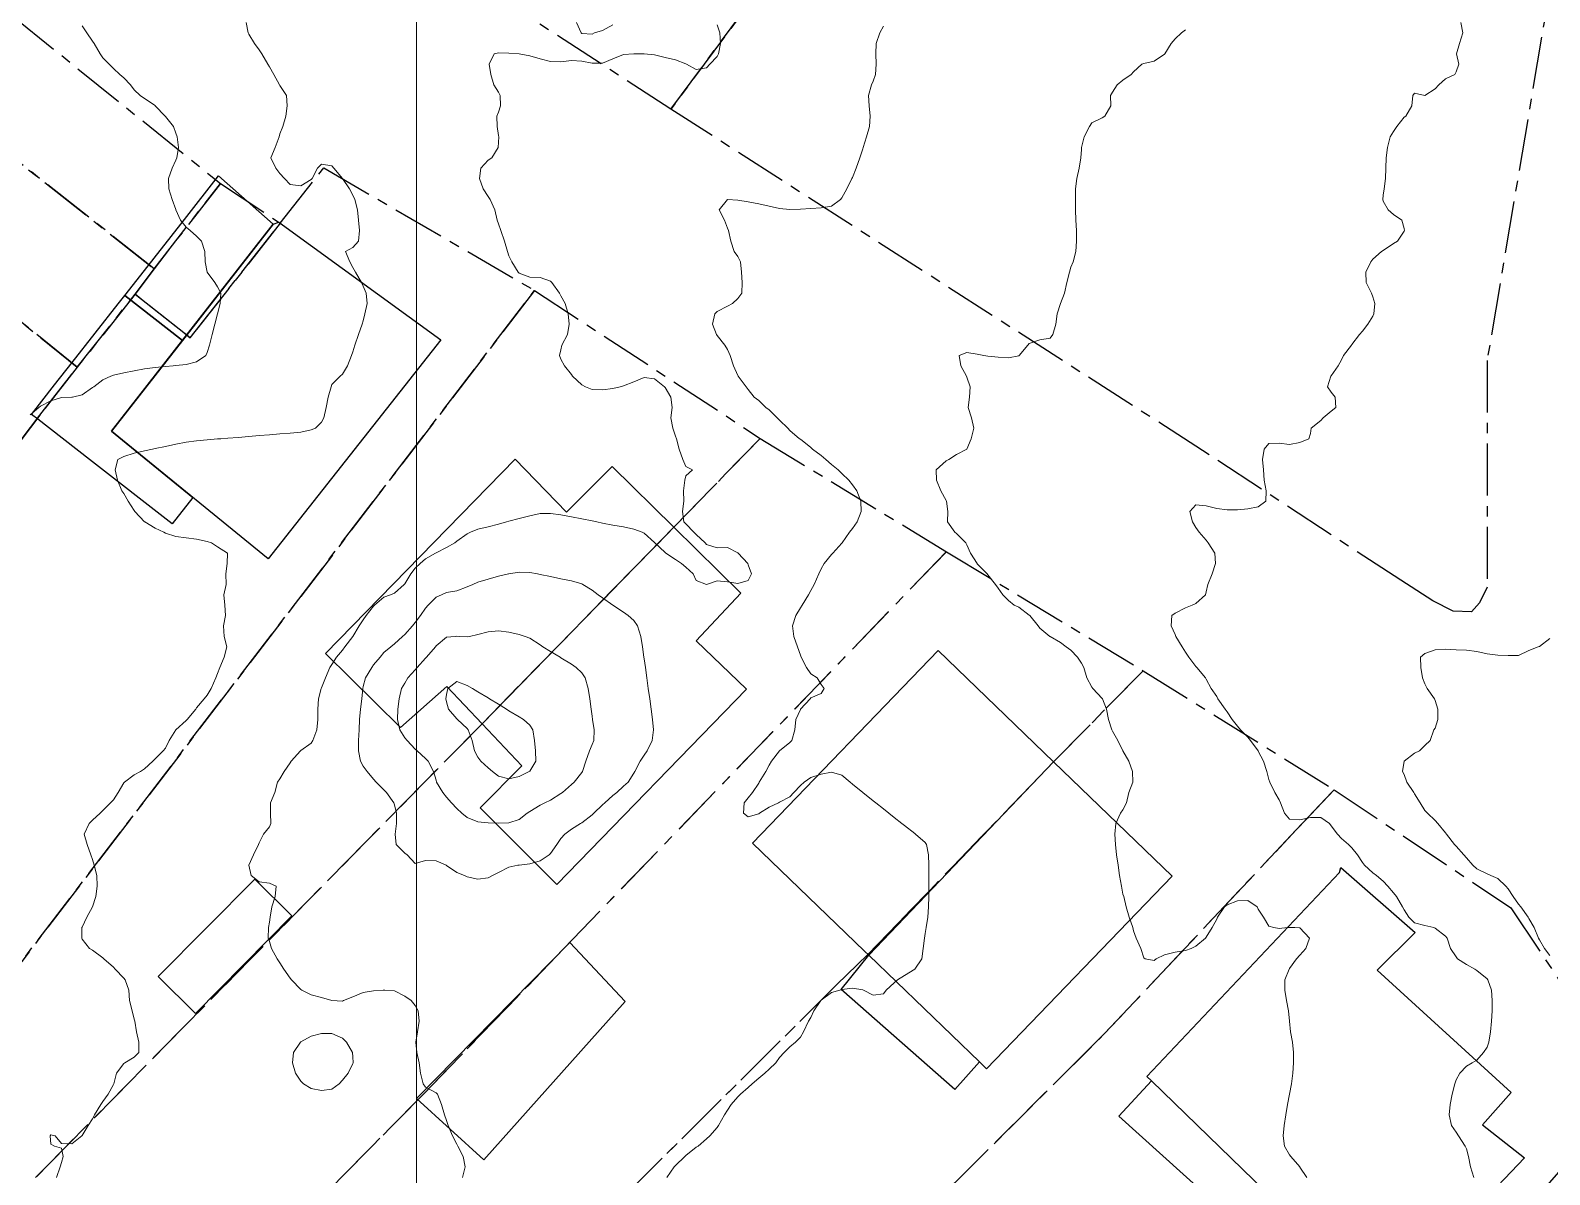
# Model space of a CAD drawing. Header units: centimetres. Extents: x 0 to 642158, y -847 to 649707.
# Drawn here: x 616348.3 to 616421.2, y 621117.4 to 621172.4 of the extents above; entities that cross this region are included whole.
import ezdxf

# ---------------------------------------------------------------- set-up
doc = ezdxf.new("R2010")
doc.units = ezdxf.units.CM
doc.header["$MEASUREMENT"] = 0
doc.linetypes.add('CENTERX2', pattern=[4, 2.5, -0.5, 0.5, -0.5])
doc.layers.add('MEV_grille', color=254, linetype='Continuous', lineweight=9)
doc.layers.add('WAL_topographie 0.5', color=253, linetype='Continuous', lineweight=20)
doc.layers.add('SPW_batiments', color=7, linetype='Continuous')
doc.layers.add('SPW_parcellaire cadastral', color=7, linetype='CENTERX2', lineweight=25, true_color=0xff0542)

# ---------------------------------------------------------------- blocks, each defined once
blk = doc.blocks.new('*U112')
at = {"layer": 'MEV_grille', "transparency": 33554687}
blk.add_lwpolyline([(0, 1825.476), (0, -1825.476)], dxfattribs=at)
blk = doc.blocks.new('*U113')
at = {"layer": 'MEV_grille', "color": 0, "linetype": 'ByBlock', "lineweight": -2, "transparency": 16777216}
blk.add_blockref('*U112', (1000, 0), dxfattribs=at)

msp = doc.modelspace()

# ---------------------------------------------------------------- linework, layer by layer
at = {"layer": 'SPW_batiments'}
for points in [[(616352.795, 621159.631), (616353.562, 621160.611), (616355.659, 621163.288), (616357.296, 621165.378), (616359.933, 621163.063), (616355.566, 621157.472), (616352.795, 621159.631)], [(616367.975, 621157.494), (616359.693, 621146.97), (616352.694, 621152.673), (616352.159, 621153.108), (616359.933, 621163.063), (616360.195, 621163.148), (616367.975, 621157.494)], [(616349.429, 621155.333), (616350.274, 621156.412), (616352.48, 621159.229), (616352.795, 621159.631), (616355.566, 621157.472), (616352.159, 621153.109), (616352.694, 621152.673), (616356.07, 621149.922), (616355.078, 621148.651), (616351.1, 621151.753), (616348.615, 621153.691), (616348.322, 621153.92), (616349.429, 621155.333)], [(616374.013, 621149.217), (616376.213, 621151.417), (616379.172, 621148.498), (616369.958, 621139.046), (616368.264, 621140.834), (616366.047, 621138.866), (616362.447, 621142.433), (616371.546, 621151.767), (616374.013, 621149.217)], [(616382.396, 621145.318), (616380.247, 621143.035), (616382.664, 621140.718), (616373.548, 621131.317), (616369.865, 621135.017), (616371.865, 621137.034), (616369.958, 621139.046), (616379.172, 621148.498), (616382.396, 621145.318)], [(616397.416, 621137.216), (616388.542, 621127.925), (616388.339, 621128.121), (616382.948, 621133.318), (616391.864, 621142.569), (616397.416, 621137.216)], [(616403.115, 621131.721), (616394.199, 621122.47), (616393.851, 621122.805), (616388.542, 621127.925), (616397.416, 621137.216), (616403.115, 621131.721)], [(616354.405, 621126.905), (616359.041, 621131.585), (616360.83, 621129.813), (616356.194, 621125.132), (616354.405, 621126.905)], [(616414.786, 621129.02), (616412.957, 621127.215), (616419.396, 621121.322), (616418.017, 621119.774), (616420.038, 621118.189), (616413.261, 621111.074), (616410.322, 621113.925), (616402.117, 621121.882), (616401.895, 621122.097), (616411.146, 621131.905), (616411.209, 621132.14), (616414.786, 621129.02)], [(616370.044, 621118.1), (616366.816, 621121.039), (616374.177, 621128.545), (616376.841, 621125.695), (616370.044, 621118.1)], [(616393.851, 621122.805), (616392.666, 621121.47), (616387.216, 621126.286), (616388.542, 621127.925), (616393.851, 621122.805)], [(616410.322, 621113.925), (616409, 621112.572), (616400.549, 621120.188), (616402.117, 621121.882), (616410.322, 621113.925)]]:
    msp.add_lwpolyline(points, dxfattribs=at)
at = {"layer": 'SPW_parcellaire cadastral'}
for points in [[(616360.543, 621180.565), (616365.285, 621187.949), (616368.108, 621192.315), (616371.559, 621197.427), (616374.323, 621195.634), (616391.137, 621184.926), (616379.034, 621168.588), (616360.543, 621180.565)], [(616316.806, 621190.468), (616319.958, 621194.413), (616334.973, 621183.08), (616357.394, 621165.014), (616354.203, 621160.921), (616326.986, 621182.409), (616316.806, 621190.468)], [(616421.521, 621175.986), (616418.24, 621156.513), (616418.24, 621145.612), (616417.881, 621144.86), (616417.484, 621144.424), (616416.61, 621144.464), (616415.633, 621144.959), (616414.094, 621145.944), (616404.569, 621152.188), (616379.034, 621168.588), (616391.137, 621184.926), (616397.898, 621194.144)], [(616353.294, 621159.688), (616350.518, 621156.195), (616323.803, 621177.613), (616313.39, 621186.193), (616316.806, 621190.468), (616326.986, 621182.409), (616354.203, 621160.921), (616353.294, 621159.688)], [(616350.518, 621156.195), (616348.713, 621153.88), (616347.819, 621152.695), (616347.271, 621153.137), (616343.196, 621156.48), (616335.864, 621162.213), (616334.298, 621163.438), (616325.181, 621170.451), (616320.908, 621173.936), (616310.318, 621182.439), (616313.39, 621186.193), (616323.803, 621177.613), (616350.518, 621156.195)], [(616347.819, 621152.695), (616348.713, 621153.88), (616350.518, 621156.195), (616353.294, 621159.688), (616355.94, 621157.605), (616360.269, 621163.106), (616362.356, 621165.762), (616372.483, 621159.871), (616336.501, 621112.779), (616331.518, 621116.661), (616323.831, 621122.697), (616324.47, 621123.506), (616327.456, 621127.286), (616330.235, 621130.802), (616337.291, 621139.733), (616342.214, 621145.963), (616345.074, 621149.525), (616347.819, 621152.695)], [(616353.294, 621159.688), (616354.203, 621160.921), (616357.394, 621165.014), (616360.269, 621163.106), (616355.94, 621157.605), (616353.294, 621159.688)], [(616372.483, 621159.871), (616383.323, 621152.767), (616379.22, 621148.547), (616369.958, 621139.045), (616340.801, 621109.396), (616336.501, 621112.779), (616372.483, 621159.871)], [(616340.801, 621109.396), (616369.958, 621139.045), (616379.22, 621148.547), (616383.323, 621152.767), (616392.267, 621147.318), (616373.872, 621128.229), (616367.161, 621121.265), (616349.064, 621102.902), (616340.801, 621109.396)], [(616401.714, 621141.6), (616397.416, 621137.215), (616389.463, 621128.963), (616388.5, 621127.964), (616386.994, 621126.508), (616357.004, 621096.65), (616349.064, 621102.902), (616367.161, 621121.265), (616373.872, 621128.229), (616392.267, 621147.318), (616401.714, 621141.6)], [(616410.889, 621135.879), (616409.072, 621133.947), (616399.869, 621124.16), (616388.963, 621113.298), (616382.81, 621106.532), (616376.611, 621100.22), (616374.851, 621101.617), (616365.286, 621090.149), (616357.004, 621096.65), (616386.994, 621126.508), (616388.5, 621127.964), (616389.463, 621128.963), (616397.416, 621137.215), (616401.714, 621141.6), (616410.889, 621135.879)], [(616410.889, 621135.879), (616419.384, 621130.202), (616425.196, 621121.507), (616403.704, 621097.045), (616397.675, 621090.487), (616390.677, 621082.875), (616376.611, 621100.22), (616382.81, 621106.532), (616388.963, 621113.298), (616399.869, 621124.16), (616409.072, 621133.947), (616410.889, 621135.879)]]:
    msp.add_lwpolyline(points, dxfattribs=at)
at = {"layer": 'WAL_topographie 0.5'}
for points in [[(616350.75, 621172.597), (616350.976, 621172.25), (616351.25, 621171.856), (616351.331, 621171.75), (616351.61, 621171.25), (616351.75, 621171.056), (616352.042, 621170.75), (616352.25, 621170.548), (616352.567, 621170.25), (616352.75, 621170.099), (616353.066, 621169.75), (616353.25, 621169.522), (616353.535, 621169.25), (616353.75, 621169.1), (616354.25, 621168.765), (616354.265, 621168.75), (616354.733, 621168.25), (616354.75, 621168.231), (616355.143, 621167.75), (616355.25, 621167.441), (616355.313, 621167.25), (616355.376, 621166.75), (616355.303, 621166.25), (616355.25, 621166.139), (616355.071, 621165.75), (616354.894, 621165.25), (616354.913, 621164.75), (616355.069, 621164.25), (616355.25, 621163.765), (616355.255, 621163.75), (616355.476, 621163.25), (616355.75, 621162.914), (616355.943, 621162.75), (616356.25, 621162.481), (616356.484, 621162.25), (616356.639, 621161.75), (616356.667, 621161.25), (616356.75, 621160.75), (616356.75, 621160.75), (616357.125, 621160.25), (616357.25, 621160.047), (616357.411, 621159.75), (616357.375, 621159.25), (616357.25, 621158.75), (616357.25, 621158.75), (616357.125, 621158.25), (616357, 621157.75), (616356.875, 621157.25), (616356.75, 621156.886), (616356.689, 621156.75), (616356.25, 621156.447), (616355.75, 621156.316), (616355.25, 621156.26), (616355.125, 621156.25), (616354.75, 621156.222), (616354.25, 621156.175), (616353.75, 621156.106), (616353.25, 621156.012), (616352.75, 621155.908), (616352.25, 621155.802), (616352.133, 621155.75), (616351.75, 621155.58), (616351.312, 621155.25), (616351.25, 621155.209), (616350.75, 621154.865), (616350.286, 621154.75), (616350.25, 621154.742), (616349.75, 621154.737), (616349.25, 621154.567), (616348.75, 621154.305), (616348.676, 621154.25), (616348.25, 621153.896)], [(616358.629, 621172.75), (616358.718, 621172.25), (616358.75, 621172.195), (616359.036, 621171.75), (616359.25, 621171.437), (616359.384, 621171.25), (616359.664, 621170.75), (616359.75, 621170.622), (616359.963, 621170.25), (616360.238, 621169.75), (616360.25, 621169.727), (616360.573, 621169.25), (616360.606, 621168.75), (616360.53, 621168.25), (616360.398, 621167.75), (616360.25, 621167.4), (616360.213, 621167.25), (616360.016, 621166.75), (616359.811, 621166.25), (616360.055, 621165.75), (616360.25, 621165.5), (616360.472, 621165.25), (616360.75, 621164.964), (616361.25, 621164.901), (616361.75, 621165.208), (616361.793, 621165.25), (616362.056, 621165.75), (616362.25, 621165.944), (616362.75, 621165.861), (616362.843, 621165.75), (616363.25, 621165.25), (616363.25, 621165.25), (616363.593, 621164.75), (616363.75, 621164.454), (616363.856, 621164.25), (616363.98, 621163.75), (616364.023, 621163.25), (616364.074, 621162.75), (616364.025, 621162.25), (616363.75, 621161.945), (616363.4, 621161.75), (616363.612, 621161.25), (616363.75, 621160.979), (616363.881, 621160.75), (616364.17, 621160.25), (616364.25, 621160.077), (616364.389, 621159.75), (616364.439, 621159.25), (616364.336, 621158.75), (616364.25, 621158.417), (616364.207, 621158.25), (616364.028, 621157.75), (616363.85, 621157.25), (616363.75, 621156.917), (616363.696, 621156.75), (616363.5, 621156.25), (616363.25, 621155.85), (616363.15, 621155.75), (616362.75, 621155.35), (616362.712, 621155.25), (616362.566, 621154.75), (616362.476, 621154.25), (616362.363, 621153.75), (616362.25, 621153.55), (616361.958, 621153.25), (616361.75, 621153.169), (616361.25, 621153.069), (616360.75, 621153.016), (616360.25, 621152.977), (616359.75, 621152.941), (616359.25, 621152.897), (616358.75, 621152.852), (616358.25, 621152.815), (616357.75, 621152.778), (616357.417, 621152.75), (616357.25, 621152.736), (616356.75, 621152.695), (616356.25, 621152.653), (616355.75, 621152.582), (616355.25, 621152.485), (616354.75, 621152.382), (616354.25, 621152.275), (616354.131, 621152.25), (616353.75, 621152.171), (616353.25, 621152.059), (616352.75, 621151.899), (616352.466, 621151.75), (616352.34, 621151.25), (616352.449, 621150.75), (616352.664, 621150.25), (616352.75, 621150.114), (616352.962, 621149.75), (616353.25, 621149.306), (616353.286, 621149.25), (616353.75, 621148.754), (616353.754, 621148.75), (616354.25, 621148.446), (616354.67, 621148.25), (616354.75, 621148.206), (616355.25, 621148.051), (616355.75, 621147.987), (616356.25, 621147.917), (616356.75, 621147.808), (616356.968, 621147.75), (616357.25, 621147.546), (616357.728, 621147.25), (616357.718, 621146.75), (616357.65, 621146.25), (616357.663, 621145.75), (616357.556, 621145.25), (616357.601, 621144.75), (616357.639, 621144.25), (616357.538, 621143.75), (616357.578, 621143.25), (616357.703, 621142.75), (616357.575, 621142.25), (616357.369, 621141.75), (616357.25, 621141.472), (616357.172, 621141.25), (616356.955, 621140.75), (616356.75, 621140.421), (616356.611, 621140.25), (616356.25, 621139.811), (616356.207, 621139.75), (616355.801, 621139.25), (616355.75, 621139.202), (616355.25, 621138.755), (616355.245, 621138.75), (616354.937, 621138.25), (616354.75, 621137.873), (616354.64, 621137.75), (616354.25, 621137.365), (616354.147, 621137.25), (616353.75, 621136.887), (616353.55, 621136.75), (616353.25, 621136.589), (616352.779, 621136.25), (616352.75, 621136.204), (616352.478, 621135.75), (616352.25, 621135.397), (616352.117, 621135.25), (616351.75, 621134.877), (616351.619, 621134.75), (616351.25, 621134.409), (616351.081, 621134.25), (616350.845, 621133.75), (616350.994, 621133.25), (616351.17, 621132.75), (616351.25, 621132.531), (616351.326, 621132.25), (616351.46, 621131.75), (616351.471, 621131.25), (616351.41, 621130.75), (616351.25, 621130.25), (616351.25, 621130.25), (616350.978, 621129.75), (616350.75, 621129.28), (616350.738, 621129.25), (616350.728, 621128.75), (616350.75, 621128.7), (616351.096, 621128.25), (616351.25, 621128.162), (616351.75, 621127.799), (616351.794, 621127.75), (616352.25, 621127.354), (616352.337, 621127.25), (616352.75, 621126.824), (616352.816, 621126.75), (616352.995, 621126.25), (616353.025, 621125.75), (616353.148, 621125.25), (616353.25, 621124.847), (616353.277, 621124.75), (616353.366, 621124.25), (616353.465, 621123.75), (616353.469, 621123.25), (616353.25, 621123.027), (616352.802, 621122.75), (616352.75, 621122.717), (616352.392, 621122.25), (616352.276, 621121.75), (616352.25, 621121.706), (616352, 621121.25), (616351.75, 621120.903), (616351.64, 621120.75), (616351.35, 621120.25), (616351.25, 621120.055), (616351.038, 621119.75), (616350.75, 621119.264), (616350.731, 621119.25), (616350.25, 621118.859), (616349.75, 621118.875), (616349.45, 621119.25), (616349.25, 621119.29), (616349.208, 621119.25), (616349.25, 621118.85), (616349.417, 621118.75), (616349.75, 621118.65), (616349.835, 621118.25), (616349.75, 621117.964), (616349.698, 621117.75), (616349.514, 621117.25)], [(616381.25, 621172.645), (616381.389, 621172.25), (616381.413, 621171.75), (616381.313, 621171.25), (616381.25, 621171.117), (616380.91, 621170.75), (616380.75, 621170.573), (616380.25, 621170.5), (616379.781, 621170.75), (616379.75, 621170.769), (616379.25, 621170.964), (616378.75, 621171.077), (616378.25, 621171.19), (616377.75, 621171.25), (616377.25, 621171.25), (616376.75, 621171.217), (616376.25, 621171), (616375.75, 621170.792), (616375.25, 621170.803), (616374.75, 621170.893), (616374.25, 621170.926), (616373.75, 621170.857), (616373.25, 621170.882), (616372.75, 621171.011), (616372.25, 621171.157), (616371.75, 621171.25), (616371.75, 621171.25), (616371.25, 621171.286), (616370.75, 621171.291), (616370.544, 621171.25), (616370.295, 621170.75), (616370.378, 621170.25), (616370.532, 621169.75), (616370.75, 621169.41), (616370.827, 621169.25), (616370.854, 621168.75), (616370.75, 621168.438), (616370.675, 621168.25), (616370.683, 621167.75), (616370.75, 621167.321), (616370.762, 621167.25), (616370.75, 621167), (616370.734, 621166.75), (616370.424, 621166.25), (616370.25, 621166.132), (616369.899, 621165.75), (616369.84, 621165.25), (616370.017, 621164.75), (616370.25, 621164.393), (616370.347, 621164.25), (616370.568, 621163.75), (616370.685, 621163.25), (616370.75, 621163.078), (616370.866, 621162.75), (616371.043, 621162.25), (616371.175, 621161.75), (616371.25, 621161.54), (616371.391, 621161.25), (616371.696, 621160.75), (616371.75, 621160.701), (616372.25, 621160.519), (616372.75, 621160.492), (616373.25, 621160.316), (616373.317, 621160.25), (616373.675, 621159.75), (616373.75, 621159.62), (616373.945, 621159.25), (616374.1, 621158.75), (616374.147, 621158.25), (616374.059, 621157.75), (616373.796, 621157.25), (616373.75, 621157.023), (616373.683, 621156.75), (616373.75, 621156.573), (616373.917, 621156.25), (616374.25, 621155.827), (616374.307, 621155.75), (616374.75, 621155.331), (616374.927, 621155.25), (616375.25, 621155.116), (616375.75, 621155.102), (616376.25, 621155.156), (616376.603, 621155.25), (616376.75, 621155.289), (616377.25, 621155.484), (616377.75, 621155.691), (616378.25, 621155.629), (616378.73, 621155.25), (616378.75, 621155.214), (616379.027, 621154.75), (616379.095, 621154.25), (616379.024, 621153.75), (616379.122, 621153.25), (616379.25, 621152.865), (616379.308, 621152.75), (616379.433, 621152.25), (616379.611, 621151.75), (616379.75, 621151.417), (616380.062, 621151.25), (616379.75, 621150.972), (616379.694, 621150.75), (616379.644, 621150.25), (616379.648, 621149.75), (616379.593, 621149.25), (616379.659, 621148.75), (616379.75, 621148.655), (616380.128, 621148.25), (616380.25, 621148.14), (616380.674, 621147.75), (616380.75, 621147.665), (616381.25, 621147.5), (616381.75, 621147.525), (616382.25, 621147.265), (616382.263, 621147.25), (616382.726, 621146.75), (616382.75, 621146.691), (616382.906, 621146.25), (616382.75, 621145.937), (616382.25, 621145.785), (616381.75, 621145.875), (616381.25, 621145.917), (616380.75, 621145.75), (616380.75, 621145.75), (616380.75, 621145.75), (616380.25, 621145.94), (616380.107, 621146.25), (616379.75, 621146.576), (616379.539, 621146.75), (616379.25, 621146.949), (616378.787, 621147.25), (616378.75, 621147.28), (616378.258, 621147.75), (616378.25, 621147.759), (616377.75, 621148.202), (616377.647, 621148.25), (616377.25, 621148.399), (616376.75, 621148.506), (616376.25, 621148.593), (616375.75, 621148.692), (616375.472, 621148.75), (616375.25, 621148.8), (616374.75, 621148.891), (616374.25, 621148.992), (616373.75, 621149.091), (616373.25, 621149.161), (616372.75, 621149.147), (616372.25, 621149.043), (616371.75, 621148.913), (616371.25, 621148.785), (616371.134, 621148.75), (616370.75, 621148.646), (616370.25, 621148.516), (616369.75, 621148.395), (616369.412, 621148.25), (616369.25, 621148.182), (616368.75, 621147.821), (616368.652, 621147.75), (616368.25, 621147.513), (616367.75, 621147.268), (616367.721, 621147.25), (616367.25, 621146.973), (616366.988, 621146.75), (616366.75, 621146.528), (616366.532, 621146.25), (616366.25, 621145.779), (616366.224, 621145.75), (616365.75, 621145.331), (616365.559, 621145.25), (616365.25, 621145.126), (616364.798, 621144.75), (616364.75, 621144.708), (616364.393, 621144.25), (616364.25, 621144.043), (616364.051, 621143.75), (616363.75, 621143.25), (616363.75, 621143.25), (616363.374, 621142.75), (616363.25, 621142.59), (616362.968, 621142.25), (616362.75, 621141.894), (616362.653, 621141.75), (616362.432, 621141.25), (616362.25, 621140.773), (616362.239, 621140.75), (616362.097, 621140.25), (616362.076, 621139.75), (616362.077, 621139.25), (616362.023, 621138.75), (616361.837, 621138.25), (616361.75, 621138.121), (616361.25, 621137.761), (616361.231, 621137.75), (616360.791, 621137.25), (616360.75, 621137.179), (616360.45, 621136.75), (616360.25, 621136.407), (616360.138, 621136.25), (616360, 621135.75), (616359.801, 621135.25), (616359.798, 621134.75), (616359.82, 621134.25), (616359.75, 621134.1), (616359.458, 621133.75), (616359.25, 621133.333), (616359.22, 621133.25), (616358.979, 621132.75), (616358.764, 621132.25), (616358.861, 621131.75), (616359.25, 621131.45), (616359.75, 621131.391), (616360.073, 621131.25), (616360.021, 621130.75), (616359.861, 621130.25), (616359.783, 621129.75), (616359.75, 621129.509), (616359.705, 621129.25), (616359.69, 621128.75), (616359.75, 621128.583), (616359.841, 621128.25), (616360.122, 621127.75), (616360.25, 621127.56), (616360.439, 621127.25), (616360.75, 621126.821), (616360.811, 621126.75), (616361.25, 621126.274), (616361.295, 621126.25), (616361.75, 621126.019), (616362.25, 621125.891), (616362.75, 621125.75), (616362.75, 621125.75), (616363.25, 621125.711), (616363.297, 621125.75), (616363.75, 621125.927), (616364.25, 621126.134), (616364.75, 621126.214), (616365.208, 621126.25), (616365.25, 621126.252), (616365.295, 621126.25), (616365.75, 621126.209), (616366.25, 621125.964), (616366.548, 621125.75), (616366.75, 621125.506), (616366.898, 621125.25), (616366.937, 621124.75), (616366.855, 621124.25), (616366.787, 621123.75), (616366.823, 621123.25), (616366.934, 621122.75), (616367, 621122.25), (616367.136, 621121.75), (616367.25, 621121.58), (616367.75, 621121.314), (616367.815, 621121.25), (616368.013, 621120.75), (616368.16, 621120.25), (616368.25, 621119.988), (616368.328, 621119.75), (616368.537, 621119.25), (616368.75, 621118.85), (616368.801, 621118.75), (616369.06, 621118.25), (616369.142, 621117.75), (616369.029, 621117.25)], [(616374.492, 621172.75), (616374.724, 621172.25), (616374.75, 621172.221), (616375.25, 621172.197), (616375.361, 621172.25), (616375.75, 621172.363), (616376.25, 621172.632)], [(616389.25, 621172.57), (616389.068, 621172.25), (616388.89, 621171.75), (616388.871, 621171.25), (616388.893, 621170.75), (616388.86, 621170.25), (616388.75, 621169.928), (616388.661, 621169.75), (616388.519, 621169.25), (616388.55, 621168.75), (616388.601, 621168.25), (616388.58, 621167.75), (616388.432, 621167.25), (616388.268, 621166.75), (616388.25, 621166.687), (616388.11, 621166.25), (616387.936, 621165.75), (616387.75, 621165.306), (616387.73, 621165.25), (616387.49, 621164.75), (616387.25, 621164.319), (616387.186, 621164.25), (616386.75, 621163.929), (616386.25, 621163.837), (616385.75, 621163.816), (616385.25, 621163.775), (616384.75, 621163.763), (616384.25, 621163.813), (616383.75, 621163.926), (616383.25, 621164.042), (616382.75, 621164.14), (616382.25, 621164.217), (616381.75, 621164.25), (616381.35, 621163.75), (616381.599, 621163.25), (616381.75, 621162.865), (616381.802, 621162.75), (616381.913, 621162.25), (616382.07, 621161.75), (616382.25, 621161.5), (616382.372, 621161.25), (616382.428, 621160.75), (616382.462, 621160.25), (616382.44, 621159.75), (616382.25, 621159.488), (616381.987, 621159.25), (616381.75, 621159.114), (616381.25, 621158.867), (616381.144, 621158.75), (616381.025, 621158.25), (616381.218, 621157.75), (616381.25, 621157.702), (616381.615, 621157.25), (616381.75, 621157.038), (616381.882, 621156.75), (616382.04, 621156.25), (616382.25, 621155.782), (616382.266, 621155.75), (616382.645, 621155.25), (616382.75, 621155.113), (616383.038, 621154.75), (616383.25, 621154.58), (616383.599, 621154.25), (616383.75, 621154.132), (616384.143, 621153.75), (616384.25, 621153.645), (616384.648, 621153.25), (616384.75, 621153.149), (616385.213, 621152.75), (616385.25, 621152.719), (616385.75, 621152.321), (616385.834, 621152.25), (616386.25, 621151.935), (616386.468, 621151.75), (616386.75, 621151.513), (616387.064, 621151.25), (616387.25, 621151.07), (616387.577, 621150.75), (616387.75, 621150.537), (616387.961, 621150.25), (616388.154, 621149.75), (616388.171, 621149.25), (616387.988, 621148.75), (616387.75, 621148.439), (616387.614, 621148.25), (616387.265, 621147.75), (616387.25, 621147.727), (616386.806, 621147.25), (616386.75, 621147.187), (616386.391, 621146.75), (616386.25, 621146.494), (616386.131, 621146.25), (616385.911, 621145.75), (616385.75, 621145.446), (616385.649, 621145.25), (616385.344, 621144.75), (616385.25, 621144.615), (616385.041, 621144.25), (616384.871, 621143.75), (616384.945, 621143.25), (616385.111, 621142.75), (616385.25, 621142.345), (616385.284, 621142.25), (616385.553, 621141.75), (616385.75, 621141.45), (616386.063, 621141.25), (616386.25, 621140.929), (616386.389, 621140.75), (616386.25, 621140.5), (616385.75, 621140.297), (616385.719, 621140.25), (616385.256, 621139.75), (616385.25, 621139.742), (616385.029, 621139.25), (616384.98, 621138.75), (616384.84, 621138.25), (616384.75, 621138.144), (616384.25, 621137.75), (616384.25, 621137.75), (616383.863, 621137.25), (616383.75, 621137.066), (616383.592, 621136.75), (616383.28, 621136.25), (616383.25, 621136.192), (616382.947, 621135.75), (616382.75, 621135.482), (616382.547, 621135.25), (616382.519, 621134.75), (616382.75, 621134.583), (616383.25, 621134.725), (616383.286, 621134.75), (616383.75, 621135.046), (616384.2, 621135.25), (616384.25, 621135.274), (616384.75, 621135.539), (616384.944, 621135.75), (616385.25, 621136.076), (616385.432, 621136.25), (616385.75, 621136.465), (616386.25, 621136.627), (616386.75, 621136.729), (616387.25, 621136.578), (616387.646, 621136.25), (616387.75, 621136.154), (616388.25, 621135.75), (616388.25, 621135.75), (616388.75, 621135.346), (616388.869, 621135.25), (616389.25, 621134.954), (616389.5, 621134.75), (616389.75, 621134.546), (616390.131, 621134.25), (616390.25, 621134.157), (616390.75, 621133.768), (616390.776, 621133.75), (616391.25, 621133.341), (616391.303, 621133.25), (616391.402, 621132.75), (616391.417, 621132.25), (616391.417, 621131.75), (616391.417, 621131.25), (616391.417, 621130.75), (616391.413, 621130.25), (616391.37, 621129.75), (616391.291, 621129.25), (616391.25, 621128.964), (616391.22, 621128.75), (616391.154, 621128.25), (616391.08, 621127.75), (616390.75, 621127.25), (616390.75, 621127.25), (616390.25, 621126.945), (616389.912, 621126.75), (616389.75, 621126.601), (616389.379, 621126.25), (616389.25, 621126.063), (616388.75, 621126), (616388.292, 621126.25), (616388.25, 621126.263), (616387.75, 621126.34), (616387.25, 621126.278), (616387.15, 621126.25), (616386.75, 621126.133), (616386.25, 621125.764), (616386.238, 621125.75), (616385.902, 621125.25), (616385.75, 621124.933), (616385.646, 621124.75), (616385.394, 621124.25), (616385.25, 621123.995), (616385.023, 621123.75), (616384.75, 621123.516), (616384.476, 621123.25), (616384.25, 621123.017), (616384.078, 621122.75), (616383.75, 621122.445), (616383.54, 621122.25), (616383.25, 621122.017), (616382.943, 621121.75), (616382.75, 621121.571), (616382.374, 621121.25), (616382.25, 621121.122), (616381.922, 621120.75), (616381.75, 621120.485), (616381.605, 621120.25), (616381.317, 621119.75), (616381.25, 621119.645), (616380.903, 621119.25), (616380.75, 621119.097), (616380.335, 621118.75), (616380.25, 621118.694), (616379.75, 621118.297), (616379.698, 621118.25), (616379.25, 621117.817), (616379.183, 621117.75), (616378.839, 621117.25)], [(616403.75, 621172.405), (616403.559, 621172.25), (616403.25, 621171.974), (616403.057, 621171.75), (616402.761, 621171.25), (616402.75, 621171.235), (616402.25, 621170.894), (616401.75, 621170.786), (616401.662, 621170.75), (616401.25, 621170.382), (616401.141, 621170.25), (616400.75, 621169.977), (616400.472, 621169.75), (616400.25, 621169.397), (616400.157, 621169.25), (616400.171, 621168.75), (616399.875, 621168.25), (616399.75, 621168.164), (616399.25, 621167.927), (616399.139, 621167.75), (616398.881, 621167.25), (616398.76, 621166.75), (616398.75, 621166.65), (616398.718, 621166.25), (616398.638, 621165.75), (616398.53, 621165.25), (616398.471, 621164.75), (616398.463, 621164.25), (616398.467, 621163.75), (616398.479, 621163.25), (616398.518, 621162.75), (616398.524, 621162.25), (616398.482, 621161.75), (616398.35, 621161.25), (616398.25, 621161), (616398.177, 621160.75), (616398.044, 621160.25), (616397.937, 621159.75), (616397.75, 621159.25), (616397.75, 621159.25), (616397.593, 621158.75), (616397.531, 621158.25), (616397.375, 621157.75), (616397.25, 621157.583), (616396.75, 621157.5), (616396.25, 621157.317), (616396.173, 621157.25), (616395.77, 621156.75), (616395.75, 621156.736), (616395.25, 621156.641), (616394.75, 621156.671), (616394.25, 621156.714), (616394.062, 621156.75), (616393.75, 621156.815), (616393.25, 621156.893), (616392.875, 621156.75), (616392.964, 621156.25), (616393.232, 621155.75), (616393.25, 621155.7), (616393.408, 621155.25), (616393.383, 621154.75), (616393.319, 621154.25), (616393.469, 621153.75), (616393.588, 621153.25), (616393.458, 621152.75), (616393.25, 621152.25), (616393.25, 621152.25), (616392.75, 621151.989), (616392.383, 621151.75), (616392.25, 621151.691), (616391.781, 621151.25), (616391.786, 621150.75), (616391.996, 621150.25), (616392.25, 621149.778), (616392.266, 621149.75), (616392.336, 621149.25), (616392.324, 621148.75), (616392.671, 621148.25), (616392.75, 621148.19), (616393.205, 621147.75), (616393.25, 621147.654), (616393.431, 621147.25), (616393.74, 621146.75), (616393.75, 621146.742), (616394.218, 621146.25), (616394.25, 621146.202), (616394.623, 621145.75), (616394.75, 621145.559), (616394.978, 621145.25), (616395.25, 621144.978), (616395.519, 621144.75), (616395.75, 621144.649), (616396.25, 621144.27), (616396.267, 621144.25), (616396.679, 621143.75), (616396.75, 621143.641), (616397.24, 621143.25), (616397.25, 621143.24), (616397.75, 621142.949), (616398.019, 621142.75), (616398.25, 621142.592), (616398.564, 621142.25), (616398.75, 621141.969), (616398.863, 621141.75), (616399.017, 621141.25), (616399.25, 621140.801), (616399.293, 621140.75), (616399.75, 621140.261), (616399.758, 621140.25), (616399.955, 621139.75), (616400.051, 621139.25), (616400.217, 621138.75), (616400.25, 621138.691), (616400.496, 621138.25), (616400.75, 621137.75), (616400.75, 621137.75), (616401.036, 621137.25), (616401.213, 621136.75), (616401.222, 621136.25), (616401.038, 621135.75), (616400.921, 621135.25), (616400.75, 621134.917), (616400.637, 621134.75), (616400.399, 621134.25), (616400.364, 621133.75), (616400.387, 621133.25), (616400.444, 621132.75), (616400.515, 621132.25), (616400.589, 621131.75), (616400.674, 621131.25), (616400.75, 621130.864), (616400.783, 621130.75), (616400.901, 621130.25), (616401.048, 621129.75), (616401.222, 621129.25), (616401.25, 621129.1), (616401.377, 621128.75), (616401.609, 621128.25), (616401.75, 621127.8), (616401.822, 621127.75), (616402.25, 621127.679), (616402.347, 621127.75), (616402.75, 621127.939), (616403.25, 621128.066), (616403.75, 621128.155), (616404.017, 621128.25), (616404.25, 621128.356), (616404.714, 621128.75), (616404.75, 621128.794), (616405.031, 621129.25), (616405.25, 621129.66), (616405.282, 621129.75), (616405.625, 621130.25), (616405.75, 621130.353), (616406.25, 621130.535), (616406.75, 621130.548), (616407.196, 621130.25), (616407.25, 621130.146), (616407.495, 621129.75), (616407.75, 621129.321), (616408, 621129.25), (616408.25, 621129.214), (616408.65, 621129.25), (616408.75, 621129.256), (616409, 621129.25), (616409.25, 621129.238), (616409.716, 621128.75), (616409.533, 621128.25), (616409.25, 621127.925), (616409.091, 621127.75), (616408.75, 621127.281), (616408.725, 621127.25), (616408.523, 621126.75), (616408.523, 621126.25), (616408.611, 621125.75), (616408.706, 621125.25), (616408.75, 621124.75), (616408.75, 621124.75), (616408.794, 621124.25), (616408.885, 621123.75), (616408.947, 621123.25), (616408.945, 621122.75), (616408.906, 621122.25), (616408.846, 621121.75), (616408.75, 621121.25), (616408.75, 621121.25), (616408.654, 621120.75), (616408.577, 621120.25), (616408.5, 621119.75), (616408.44, 621119.25), (616408.505, 621118.75), (616408.75, 621118.339), (616408.81, 621118.25), (616409.239, 621117.75), (616409.25, 621117.735), (616409.583, 621117.25)], [(616416.986, 621172.75), (616417.069, 621172.25), (616416.917, 621171.75), (616416.773, 621171.25), (616416.875, 621170.75), (616416.75, 621170.375), (616416.694, 621170.25), (616416.25, 621170.05), (616415.917, 621169.75), (616415.75, 621169.562), (616415.25, 621169.25), (616415.25, 621169.25), (616415.25, 621169.25), (616414.75, 621169.35), (616414.667, 621169.25), (616414.631, 621168.75), (616414.341, 621168.25), (616414.25, 621168.196), (616413.899, 621167.75), (616413.75, 621167.517), (616413.587, 621167.25), (616413.456, 621166.75), (616413.391, 621166.25), (616413.375, 621165.75), (616413.368, 621165.25), (616413.292, 621164.75), (616413.25, 621164.45), (616413.226, 621164.25), (616413.25, 621164.173), (616413.489, 621163.75), (616413.75, 621163.528), (616414.145, 621163.25), (616414.25, 621162.85), (616414.265, 621162.75), (616414.25, 621162.726), (616413.938, 621162.25), (616413.75, 621162.125), (616413.25, 621161.799), (616413.172, 621161.75), (616412.75, 621161.375), (616412.662, 621161.25), (616412.417, 621160.75), (616412.436, 621160.25), (616412.68, 621159.75), (616412.75, 621159.565), (616412.85, 621159.25), (616412.799, 621158.75), (616412.75, 621158.637), (616412.505, 621158.25), (616412.25, 621157.912), (616412.104, 621157.75), (616411.75, 621157.282), (616411.721, 621157.25), (616411.335, 621156.75), (616411.25, 621156.544), (616411.094, 621156.25), (616410.75, 621155.772), (616410.726, 621155.75), (616410.575, 621155.25), (616410.75, 621154.981), (616410.938, 621154.75), (616410.972, 621154.25), (616410.75, 621154.068), (616410.361, 621153.75), (616410.25, 621153.625), (616409.788, 621153.25), (616409.75, 621153), (616409.679, 621152.75), (616409.25, 621152.562), (616408.75, 621152.464), (616408.25, 621152.533), (616407.75, 621152.521), (616407.526, 621152.25), (616407.45, 621151.75), (616407.5, 621151.25), (616407.534, 621150.75), (616407.632, 621150.25), (616407.614, 621149.75), (616407.25, 621149.477), (616406.75, 621149.386), (616406.25, 621149.325), (616405.75, 621149.337), (616405.25, 621149.4), (616404.75, 621149.517), (616404.25, 621149.572), (616403.954, 621149.25), (616404.089, 621148.75), (616404.25, 621148.477), (616404.403, 621148.25), (616404.75, 621147.872), (616404.84, 621147.75), (616405.165, 621147.25), (616405.194, 621146.75), (616405.033, 621146.25), (616404.826, 621145.75), (616404.75, 621145.393), (616404.717, 621145.25), (616404.25, 621144.826), (616404.071, 621144.75), (616403.75, 621144.628), (616403.25, 621144.357), (616403.092, 621144.25), (616403.069, 621143.75), (616403.25, 621143.345), (616403.285, 621143.25), (616403.591, 621142.75), (616403.75, 621142.494), (616403.911, 621142.25), (616404.25, 621141.796), (616404.294, 621141.75), (616404.717, 621141.25), (616404.75, 621141.2), (616404.983, 621140.75), (616405.25, 621140.362), (616405.312, 621140.25), (616405.662, 621139.75), (616405.75, 621139.623), (616406, 621139.25), (616406.25, 621138.93), (616406.392, 621138.75), (616406.75, 621138.405), (616406.867, 621138.25), (616407.243, 621137.75), (616407.25, 621137.738), (616407.498, 621137.25), (616407.664, 621136.75), (616407.75, 621136.367), (616407.801, 621136.25), (616408.037, 621135.75), (616408.25, 621135.389), (616408.31, 621135.25), (616408.506, 621134.75), (616408.75, 621134.461), (616409.25, 621134.433), (616409.75, 621134.547), (616410.25, 621134.543), (616410.67, 621134.25), (616410.75, 621134.148), (616411.053, 621133.75), (616411.25, 621133.541), (616411.575, 621133.25), (616411.75, 621133.081), (616412.01, 621132.75), (616412.25, 621132.385), (616412.351, 621132.25), (616412.75, 621131.893), (616412.933, 621131.75), (616413.25, 621131.479), (616413.466, 621131.25), (616413.75, 621130.927), (616413.892, 621130.75), (616414.171, 621130.25), (616414.25, 621130.107), (616414.477, 621129.75), (616414.75, 621129.488), (616415.25, 621129.352), (616415.682, 621129.25), (616415.75, 621129.221), (616416.25, 621128.835), (616416.326, 621128.75), (616416.488, 621128.25), (616416.75, 621127.845), (616416.812, 621127.75), (616417.25, 621127.473), (616417.645, 621127.25), (616417.75, 621127.196), (616418.25, 621126.786), (616418.273, 621126.75), (616418.45, 621126.25), (616418.492, 621125.75), (616418.486, 621125.25), (616418.448, 621124.75), (616418.4, 621124.25), (616418.321, 621123.75), (616418.25, 621123.512), (616418.06, 621123.25), (616417.75, 621122.89), (616417.517, 621122.75), (616417.25, 621122.59), (616416.935, 621122.25), (616416.75, 621121.938), (616416.687, 621121.75), (616416.57, 621121.25), (616416.466, 621120.75), (616416.42, 621120.25), (616416.528, 621119.75), (616416.75, 621119.427), (616416.867, 621119.25), (616417.193, 621118.75), (616417.25, 621118.614), (616417.348, 621118.25), (616417.443, 621117.75), (616417.603, 621117.25)], [(616370.25, 621131.638), (616370.462, 621131.75), (616370.75, 621131.902), (616371.25, 621132.156), (616371.685, 621132.25), (616371.75, 621132.26), (616372.25, 621132.322), (616372.75, 621132.466), (616373.179, 621132.75), (616373.25, 621132.818), (616373.555, 621133.25), (616373.75, 621133.53), (616373.935, 621133.75), (616374.25, 621133.98), (616374.686, 621134.25), (616374.75, 621134.29), (616375.25, 621134.675), (616375.334, 621134.75), (616375.75, 621135.148), (616375.855, 621135.25), (616376.25, 621135.602), (616376.427, 621135.75), (616376.75, 621136.047), (616376.973, 621136.25), (616377.25, 621136.676), (616377.297, 621136.75), (616377.562, 621137.25), (616377.75, 621137.539), (616377.889, 621137.75), (616378.134, 621138.25), (616378.203, 621138.75), (616378.153, 621139.25), (616378.082, 621139.75), (616378.016, 621140.25), (616377.947, 621140.75), (616377.878, 621141.25), (616377.808, 621141.75), (616377.75, 621142.171), (616377.739, 621142.25), (616377.669, 621142.75), (616377.582, 621143.25), (616377.424, 621143.75), (616377.25, 621144.01), (616376.985, 621144.25), (616376.75, 621144.417), (616376.25, 621144.75), (616376.25, 621144.75), (616375.75, 621145.098), (616375.541, 621145.25), (616375.25, 621145.474), (616374.797, 621145.75), (616374.75, 621145.771), (616374.25, 621145.919), (616373.75, 621146.019), (616373.25, 621146.123), (616372.75, 621146.227), (616372.619, 621146.25), (616372.25, 621146.312), (616371.75, 621146.331), (616371.25, 621146.256), (616371.224, 621146.25), (616370.75, 621146.138), (616370.25, 621146), (616369.75, 621145.85), (616369.518, 621145.75), (616369.25, 621145.633), (616368.75, 621145.438), (616368.25, 621145.354), (616368.015, 621145.25), (616367.75, 621145.132), (616367.37, 621144.75), (616367.25, 621144.609), (616367, 621144.25), (616366.75, 621143.913), (616366.612, 621143.75), (616366.25, 621143.345), (616366.143, 621143.25), (616365.75, 621142.89), (616365.572, 621142.75), (616365.25, 621142.472), (616365.06, 621142.25), (616364.75, 621141.875), (616364.658, 621141.75), (616364.354, 621141.25), (616364.25, 621140.835), (616364.23, 621140.75), (616364.189, 621140.25), (616364.126, 621139.75), (616364.072, 621139.25), (616364.052, 621138.75), (616364.033, 621138.25), (616364.027, 621137.75), (616364.128, 621137.25), (616364.25, 621137.017), (616364.435, 621136.75), (616364.75, 621136.386), (616364.871, 621136.25), (616365.25, 621135.868), (616365.363, 621135.75), (616365.721, 621135.25), (616365.75, 621135.152), (616365.853, 621134.75), (616365.856, 621134.25), (616365.78, 621133.75), (616365.837, 621133.25), (616366.25, 621132.837), (616366.361, 621132.75), (616366.75, 621132.338), (616367.25, 621132.476), (616367.75, 621132.469), (616368.233, 621132.25), (616368.25, 621132.241), (616368.75, 621131.908), (616369.117, 621131.75), (616369.25, 621131.698), (616369.75, 621131.582), (616370.25, 621131.638)], [(616371.75, 621134.446), (616372.124, 621134.75), (616372.25, 621134.837), (616372.75, 621135.138), (616372.978, 621135.25), (616373.25, 621135.38), (616373.75, 621135.692), (616373.822, 621135.75), (616374.25, 621136.133), (616374.378, 621136.25), (616374.75, 621136.703), (616374.787, 621136.75), (616374.942, 621137.25), (616375.129, 621137.75), (616375.25, 621138.052), (616375.33, 621138.25), (616375.346, 621138.75), (616375.272, 621139.25), (616375.25, 621139.408), (616375.204, 621139.75), (616375.135, 621140.25), (616375.057, 621140.75), (616374.915, 621141.25), (616374.75, 621141.503), (616374.485, 621141.75), (616374.25, 621141.915), (616373.75, 621142.225), (616373.707, 621142.25), (616373.25, 621142.515), (616372.883, 621142.75), (616372.75, 621142.84), (616372.25, 621143.158), (616372.036, 621143.25), (616371.75, 621143.345), (616371.25, 621143.451), (616370.75, 621143.509), (616370.25, 621143.471), (616369.75, 621143.338), (616369.35, 621143.25), (616369.25, 621143.23), (616368.9, 621143.25), (616368.75, 621143.258), (616368.667, 621143.25), (616368.25, 621143.209), (616367.75, 621142.792), (616367.716, 621142.75), (616367.292, 621142.25), (616367.25, 621142.202), (616366.839, 621141.75), (616366.75, 621141.647), (616366.4, 621141.25), (616366.25, 621141.006), (616366.086, 621140.75), (616365.971, 621140.25), (616365.918, 621139.75), (616365.893, 621139.25), (616366.008, 621138.75), (616366.25, 621138.381), (616366.366, 621138.25), (616366.75, 621137.834), (616366.84, 621137.75), (616367.25, 621137.374), (616367.375, 621137.25), (616367.629, 621136.75), (616367.75, 621136.341), (616367.776, 621136.25), (616368.071, 621135.75), (616368.25, 621135.528), (616368.487, 621135.25), (616368.75, 621134.978), (616368.988, 621134.75), (616369.25, 621134.547), (616369.75, 621134.33), (616370.25, 621134.287), (616370.75, 621134.28), (616371.25, 621134.287), (616371.75, 621134.446)], [(616421.25, 621143.154), (616420.75, 621142.768), (616420.7, 621142.75), (616420.25, 621142.563), (616419.75, 621142.325), (616419.25, 621142.327), (616418.75, 621142.354), (616418.25, 621142.412), (616417.75, 621142.523), (616417.25, 621142.586), (616416.75, 621142.601), (616416.25, 621142.64), (616415.75, 621142.604), (616415.25, 621142.42), (616415.046, 621142.25), (616415.056, 621141.75), (616415.141, 621141.25), (616415.25, 621140.97), (616415.367, 621140.75), (616415.721, 621140.25), (616415.75, 621140.173), (616415.878, 621139.75), (616415.882, 621139.25), (616415.75, 621138.841), (616415.683, 621138.75), (616415.5, 621138.25), (616415.25, 621138), (616415, 621137.75), (616414.75, 621137.632), (616414.25, 621137.25), (616414.25, 621137.25), (616414.182, 621136.75), (616414.25, 621136.612), (616414.39, 621136.25), (616414.715, 621135.75), (616414.75, 621135.685), (616415.02, 621135.25), (616415.25, 621134.888), (616415.375, 621134.75), (616415.75, 621134.395), (616415.877, 621134.25), (616416.25, 621133.815), (616416.297, 621133.75), (616416.673, 621133.25), (616416.75, 621133.16), (616417.119, 621132.75), (616417.25, 621132.6), (616417.552, 621132.25), (616417.75, 621132.074), (616418.25, 621131.835), (616418.42, 621131.75), (616418.75, 621131.611), (616419.137, 621131.25), (616419.25, 621131.114), (616419.495, 621130.75), (616419.75, 621130.382), (616419.855, 621130.25), (616420.213, 621129.75), (616420.25, 621129.683), (616420.494, 621129.25), (616420.712, 621128.75), (616420.75, 621128.668), (616420.992, 621128.25), (616421.25, 621127.914)], [(616371.75, 621136.512), (616372.222, 621136.75), (616372.25, 621136.778), (616372.537, 621137.25), (616372.521, 621137.75), (616372.479, 621138.25), (616372.394, 621138.75), (616372.25, 621138.986), (616371.953, 621139.25), (616371.75, 621139.379), (616371.25, 621139.675), (616371.133, 621139.75), (616370.75, 621139.99), (616370.316, 621140.25), (616370.25, 621140.288), (616369.75, 621140.577), (616369.507, 621140.75), (616369.25, 621140.886), (616368.75, 621141.085), (616368.31, 621140.75), (616368.25, 621140.46), (616368.228, 621140.25), (616368.25, 621140.107), (616368.348, 621139.75), (616368.75, 621139.284), (616368.782, 621139.25), (616369.25, 621138.822), (616369.299, 621138.75), (616369.489, 621138.25), (616369.603, 621137.75), (616369.75, 621137.44), (616369.898, 621137.25), (616370.25, 621136.931), (616370.462, 621136.75), (616370.75, 621136.532), (616371.25, 621136.398), (616371.75, 621136.512)], [(616362.75, 621121.494), (616363.098, 621121.75), (616363.25, 621121.928), (616363.525, 621122.25), (616363.75, 621122.715), (616363.765, 621122.75), (616363.75, 621123.05), (616363.742, 621123.25), (616363.453, 621123.75), (616363.25, 621123.946), (616362.75, 621124.167), (616362.25, 621124.164), (616361.75, 621124.032), (616361.25, 621123.761), (616361.238, 621123.75), (616360.905, 621123.25), (616360.861, 621122.75), (616360.997, 621122.25), (616361.25, 621121.877), (616361.385, 621121.75), (616361.75, 621121.524), (616362.25, 621121.432), (616362.75, 621121.494)]]:
    msp.add_lwpolyline(points, dxfattribs=at)

# ---------------------------------------------------------------- block references
at = {"layer": 'MEV_grille', "transparency": 33554687}
msp.add_blockref('*U113', (615366.814, 620593.644), dxfattribs=at)

doc.saveas('drawing.dxf')
